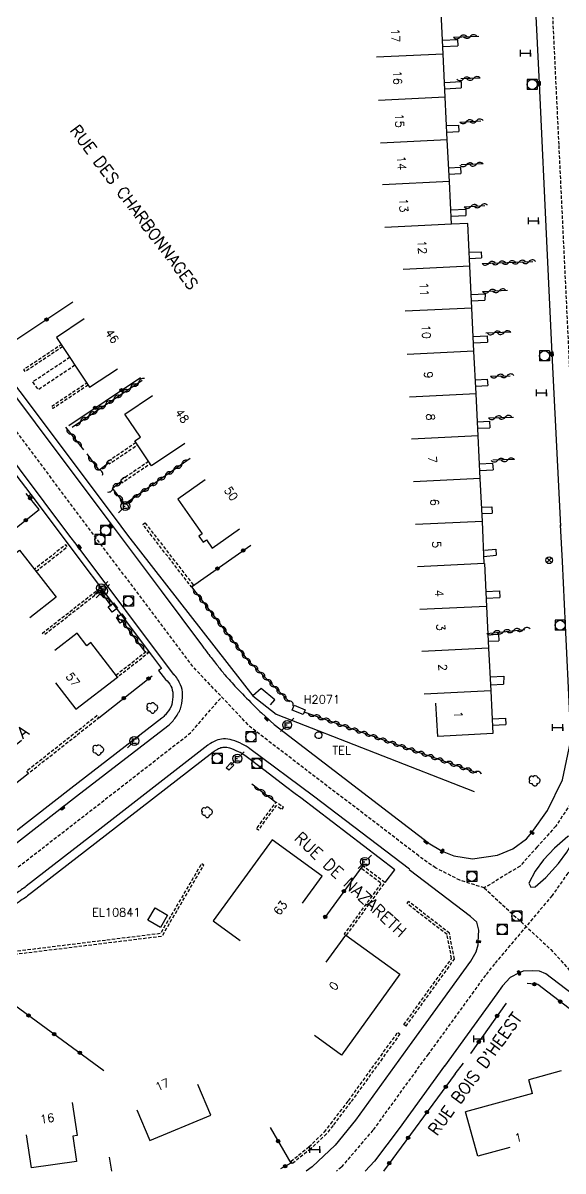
# Model space of a CAD drawing. Header units: millimetres. Extents: x 139000 to 140001, y 128999 to 130000.
# Drawn here: x 139784.8 to 139865.7, y 129000 to 129171.9 of the extents above; entities that cross this region are included whole.
import ezdxf
from ezdxf.enums import TextEntityAlignment as Align

# ---------------------------------------------------------------- set-up
doc = ezdxf.new("R2010")
doc.units = ezdxf.units.MM
doc.linetypes.add('DASHED', pattern=[0.75, 0.5, -0.25])
doc.layers.get('0').update_dxf_attribs({"linetype": 'CONTINUOUS'})
for name, color, linetype in [('W0001', 6, 'DASHED'), ('W0008', 7, 'CONTINUOUS'), ('W0100', 7, 'CONTINUOUS'), ('W0105', 7, 'CONTINUOUS'), ('W0112', 1, 'DASHED'), ('W0300', 7, 'CONTINUOUS'), ('W0310', 3, 'CONTINUOUS'), ('W0322', 7, 'CONTINUOUS'), ('W0400', 7, 'CONTINUOUS'), ('W0420', 7, 'CONTINUOUS'), ('W0469', 7, 'CONTINUOUS'), ('W0471', 7, 'CONTINUOUS'), ('W0984', 7, 'CONTINUOUS'), ('W0989', 7, 'CONTINUOUS'), ('W0991', 7, 'CONTINUOUS'), ('W1102', 7, 'CONTINUOUS'), ('W1474', 7, 'CONTINUOUS')]:
    doc.layers.add(name, color=color, linetype=linetype)
doc.styles.get("Standard").update_dxf_attribs({"font": 'romans.shx', "width": 0.85})

# ---------------------------------------------------------------- blocks, each defined once
blk = doc.blocks.new('T400')
for p, q in [((-0.15, 0.3), (0.15, 0.3)), ((-0.15, -0.25), (-0.15, 0.3)), ((-0.15, 0.15), (0.15, 0.15)), ((-0.15, 0), (0.15, 0)), ((0.15, 0.3), (0.15, -0.25)), ((-0.15, -0.15), (0.15, -0.15)), ((-0.15, -0.25), (-0.15, -0.3)), ((-0.15, -0.3), (0.15, -0.3)), ((0.15, -0.3), (0.15, -0.25))]:
    blk.add_line(p, q)
blk = doc.blocks.new('T1474')
at = {"color": 0, "linetype": 'Continuous', "flags": 128}
for points in [[(-0.75, -0.5), (-0.75, 0.5)], [(-0.75, 0), (0.75, 0)], [(0.75, 0), (0.75, -0.5), (0.75, 0.5)]]:
    blk.add_lwpolyline(points, dxfattribs=at)
blk = doc.blocks.new('T420')
for p, q in [((0.75, 0.75), (-0.75, 0.75)), ((-0.75, 0.75), (-0.75, -0.75)), ((0.75, 0.75), (0.75, -0.75)), ((0.75, -0.75), (-0.75, -0.75))]:
    blk.add_line(p, q)
blk.add_ellipse((0, 0), major_axis=(-0.53, 0.53), ratio=1, start_param=3.926991, end_param=10.210176)
blk = doc.blocks.new('T469')
at = {"color": 0, "linetype": 'Continuous', "flags": 128}
for points in [[(-0.35, 0.35), (0.35, -0.35)], [(-0.35, -0.35), (0.35, 0.35)]]:
    blk.add_lwpolyline(points, dxfattribs=at)
at = {"color": 0, "linetype": 'Continuous'}
blk.add_circle((0, 0), 0.5, dxfattribs=at)
blk = doc.blocks.new('T300')
for p, q in [((-0.8, 0.51), (-0.86, 0.34)), ((-0.86, 0.34), (-0.86, 0.17)), ((-0.86, 0.17), (-0.74, 0.06)), ((-0.69, 0.63), (-0.8, 0.51)), ((-0.8, -0.06), (-0.74, 0.06)), ((-0.74, 0.06), (-0.69, 0.11)), ((-0.57, 0.69), (-0.69, 0.63)), ((-0.46, 0.69), (-0.57, 0.69)), ((-0.29, 0.63), (-0.46, 0.69)), ((-0.29, 0.63), (-0.17, 0.74)), ((-0.23, 0.57), (-0.29, 0.63)), ((-0.17, 0.74), (-0.06, 0.8)), ((-0.06, 0.8), (0.06, 0.8)), ((0.06, 0.8), (0.23, 0.74)), ((0.23, 0.74), (0.34, 0.63)), ((0.34, 0.63), (0.4, 0.51)), ((0.46, 0.46), (0.34, 0.46)), ((0.4, 0.51), (0.4, 0.46)), ((0.57, 0.4), (0.46, 0.46)), ((0.57, 0.4), (0.69, 0.29)), ((0.69, 0.29), (0.74, 0.17)), ((0.74, 0.06), (0.69, -0.17)), ((0.74, 0.17), (0.74, 0.06)), ((-0.8, -0.17), (-0.8, -0.06)), ((-0.8, -0.23), (-0.8, -0.17)), ((-0.74, -0.34), (-0.8, -0.23)), ((-0.69, -0.4), (-0.74, -0.34)), ((-0.51, -0.46), (-0.69, -0.4)), ((-0.4, -0.46), (-0.51, -0.46)), ((-0.4, -0.46), (-0.34, -0.46)), ((-0.34, -0.46), (-0.34, -0.4)), ((-0.34, -0.51), (-0.34, -0.46)), ((-0.29, -0.63), (-0.34, -0.51)), ((-0.17, -0.74), (-0.29, -0.63)), ((-0.06, -0.8), (-0.17, -0.74)), ((0.06, -0.8), (-0.06, -0.8)), ((0.17, -0.74), (0.06, -0.8)), ((0.23, -0.69), (0.17, -0.74)), ((0.29, -0.46), (0.23, -0.46)), ((0.29, -0.63), (0.23, -0.69)), ((0.46, -0.4), (0.29, -0.46)), ((0.34, -0.51), (0.29, -0.63)), ((0.34, -0.51), (0.34, -0.46)), ((0.57, -0.34), (0.46, -0.4)), ((0.63, -0.29), (0.57, -0.34)), ((0.69, -0.17), (0.63, -0.29))]:
    blk.add_line(p, q)
blk = doc.blocks.new('t322o')
at = {"color": 0, "linetype": 'Continuous'}
for radius in [0.25, 0.15]:
    blk.add_circle((0, 0), radius, dxfattribs=at)
blk = doc.blocks.new('t310o')
at = {"color": 0, "linetype": 'Continuous'}
for centre, start, end in [((-0.5, 0.38), 216.8699, 323.1304), ((0.5, -0.37), 36.8699, 143.1303)]:
    blk.add_arc(centre, 0.625, start, end, dxfattribs=at)
blk = doc.blocks.new('T471')
for p, q in [((-0.333334, 0.333334), (-0.333334, -0.333334)), ((-0.333334, 0.333334), (0.333334, 0.333334)), ((-0.333334, 0), (0, 0)), ((0.500001, 0.500001), (1.000002, 1.000002)), ((-0.500001, -0.500001), (-1.000002, -1.000002)), ((-0.333334, -0.333334), (0.333334, -0.333334))]:
    blk.add_line(p, q)
blk.add_ellipse((0, 0), major_axis=(0.471405, 0.471405), ratio=1, start_param=5.4977871438, end_param=11.780972451)
blk = doc.blocks.new('t112o')
at = {"color": 0, "linetype": 'Continuous'}
for p, q in [((-0.5, 0.5), (0.5, 0.5)), ((-0.5, -0.5), (-0.5, 0.5)), ((0.5, 0.5), (0.5, -0.5)), ((0.5, -0.5), (-0.5, -0.5))]:
    blk.add_line(p, q, dxfattribs=at)

msp = doc.modelspace()

# ---------------------------------------------------------------- linework, layer by layer
at = {"layer": 'W0001', "flags": 128}
for points in [[(139844.07, 129047.19), (139825.15, 129061.62), (139818.81, 129066.5), (139810.28, 129075.48), (139798.9, 129090.61), (139777.81, 129118.72), (139744.76, 129162.77), (139731.75, 129180.12), (139724.34, 129190), (139716.04, 129200.06), (139704.95, 129212.06), (139649.43, 129272), (139622.57, 129301.09), (139601.54, 129323.81), (139573.29, 129351.8), (139554.11, 129370.01), (139524.1, 129398.88), (139520.12, 129404.89)], [(139770.84, 129038.68), (139775.33, 129040.35), (139778.89, 129042.09), (139782.65, 129044.43), (139794.35, 129053.5), (139809.87, 129065.59), (139814.55, 129070.99)]]:
    msp.add_lwpolyline(points, dxfattribs=at)
at = {"layer": 'W0001'}
for points in [[(139937.81, 129223.45), (139927.06, 129221.75), (139877.21, 129205.52), (139872.32, 129203.38), (139868.65, 129200.6), (139865.91, 129197.06), (139864.01, 129192.13), (139863.44, 129186.43), (139865.02, 129153.56), (139867.75, 129096.71)], [(139867.77, 129096.8), (139869.03, 129071.3), (139869.34, 129065.43), (139870.1, 129060), (139864.58, 129051.64), (139861.8, 129048.52), (139859.22, 129045.66), (139853.87, 129042.4), (139850.23, 129043.54), (139846.56, 129045.39), (139844.06, 129047.13)], [(139912.32, 129066.22), (139887.77, 129055.6), (139884.23, 129054.28), (139879.64, 129053.21), (139868.35, 129047.12), (139866.39, 129044.6), (139864.03, 129041.25), (139855.39, 129031.01), (139854.06, 129029.34), (139845.49, 129017.52)], [(139853.87, 129042.4), (139863.82, 129033.18), (139866.55, 129030.18), (139888.15, 129013.47), (139891.64, 129010.7), (139902.37, 129002.45), (139905.78, 129000.44), (139906.42, 129000)], [(139845.46, 129017.51), (139837.19, 129006.12), (139832.47, 129000.59), (139831.73, 129000)]]:
    msp.add_lwpolyline(points, dxfattribs=at)
at = {"layer": 'W0008', "flags": 128}
for points in [[(139702.68, 129210.09), (139715.68, 129196.01, 0.001175), (139716.33, 129195.31, -0.001077), (139717.04, 129194.54, -0.013945), (139717.66, 129193.83, -0.010601), (139718.44, 129192.84, -0.009576), (139719.15, 129191.87, 0.011112), (139719.76, 129191.04), (139723.57, 129186.06), (139745.04, 129157.44), (139761.87, 129134.95), (139769.41, 129124.9), (139791.62, 129095.28), (139792.84, 129093.68), (139807.3, 129074.4), (139807.36, 129074.43)], [(139772.94, 129130.24), (139791.19, 129105.91), (139797.69, 129097.23), (139805.47, 129086.87), (139811.65, 129078.61, 0.0032), (139812.62, 129077.33, 0.002365), (139813.95, 129075.62, 0.012557), (139815.02, 129074.31, 0.008185), (139816.76, 129072.37, 0.006736), (139817.04, 129072.08, 0.000752), (139819.53, 129069.54, 0.012592), (139820.51, 129068.6), (139822.43, 129066.87), (139845.5, 129049.16)], [(139785.97, 129101.29), (139804.17, 129077.03), (139805.55, 129075.23), (139805.11, 129074.93), (139806.12, 129073.61, -0.138381), (139806.12, 129073.61, -0.232671), (139807.23, 129071.38, -0.038902), (139807.07, 129069.84, -0.085692), (139806.96, 129069.54, -0.038509), (139806.13, 129068.33, -0.059365), (139805.59, 129067.79), (139791.95, 129057.29), (139780.59, 129048.43, -0.017105), (139779.22, 129047.44, -0.013994), (139777.44, 129046.31, -0.020158), (139777.16, 129046.16, -0.002441), (139773.93, 129044.59, -0.021773), (139772.33, 129043.91, -0.013272), (139769.52, 129042.93)], [(139769.96, 129041.56, 0.013272), (139772.84, 129042.56, 0.021773), (139774.55, 129043.29, 0.002441), (139777.8, 129044.86, 0.020158), (139778.18, 129045.07, 0.013994), (139780.03, 129046.24, 0.017105), (139781.48, 129047.3), (139792.83, 129056.15), (139806.47, 129066.65, 0.059365), (139807.26, 129067.42, 0.038509), (139808.21, 129068.82, 0.085692), (139808.49, 129069.58, 0.038902), (139808.68, 129071.35, 0.108799), (139808.4, 129072.79, 0.083426), (139807.36, 129074.39)], [(139842.67, 129045.18), (139828.28, 129056.13), (139818.78, 129063.23, 0.046379), (139817.62, 129063.94, 0.039647), (139816.13, 129064.53, 0.081855), (139814.8, 129064.71, 0.101228), (139813.74, 129064.46, 0.019157), (139812.89, 129064.03, 0.037966), (139812.49, 129063.76), (139796.3, 129051.19), (139785.29, 129042.66, -0.016709), (139783.77, 129041.57, -0.011368), (139781.46, 129040.09, -0.018994), (139780.97, 129039.82, -0.002457), (139777.08, 129037.86, -0.023685), (139775.12, 129037, -0.014071), (139771.72, 129035.81)], [(139839.01, 129043.19), (139840.47, 129045.12), (139826.39, 129055.87), (139825.55, 129056.5), (139824.12, 129057.58), (139821.04, 129059.93), (139821.04, 129059.93), (139818.01, 129062.2, 0.046379), (139817.05, 129062.79, 0.039647), (139815.75, 129063.3, 0.081855), (139814.84, 129063.42, 0.101228), (139814.28, 129063.29, 0.019157), (139813.52, 129062.9, 0.037966), (139813.28, 129062.74), (139797.09, 129050.17), (139786.08, 129041.64, -0.016709), (139784.49, 129040.5, -0.011368), (139782.13, 129038.99, -0.018994), (139781.56, 129038.67, -0.002457), (139777.65, 129036.71, -0.023685), (139775.58, 129035.8, -0.014071), (139772.11, 129034.58, -0.014071)]]:
    msp.add_lwpolyline(points, format="xyb", dxfattribs=at)
at = {"layer": 'W0008'}
for points in [[(139860.9, 129187.05), (139862.08, 129162.84), (139863.22, 129138.18), (139864.01, 129122.34), (139865.29, 129096.58)], [(139845.49, 129049.14), (139847.58, 129047.87), (139849.3, 129047.19), (139852.13, 129046.77), (139855.86, 129047.29), (139858.17, 129048.26), (139860.2, 129049.72), (139861.01, 129050.68), (139863.33, 129053.96), (139865.59, 129058.59), (139866.76, 129064.27), (139866.69, 129068.23), (139866.03, 129081.7), (139865.58, 129091.29), (139865.29, 129096.77)], [(139867.25, 129049.49), (139867.13, 129049.95), (139866.75, 129050.14), (139866.36, 129050.09), (139864.37, 129048.36), (139862.72, 129046.6), (139861.5, 129044.89), (139860.53, 129043.12), (139860.83, 129042.52), (139861.49, 129042.56), (139863.11, 129043.97), (139864.96, 129046.04), (139866.21, 129047.73), (139867.25, 129049.49)], [(139843.06, 129019.32), (139851.85, 129031.4), (139852.67, 129032.8), (139852.95, 129033.88), (139852.98, 129034.34), (139853.05, 129036.07), (139852.74, 129037.27), (139851.81, 129038.12), (139842.62, 129045.11)], [(139889.66, 129000), (139890.7, 129004.01), (139890.89, 129005.04), (139890.96, 129005.47), (139890.97, 129005.77), (139890.9, 129006.91), (139890.42, 129008.12), (139889.62, 129009.19), (139888.94, 129009.79), (139863.07, 129029.55), (139862.15, 129029.93), (139861.06, 129029.96), (139859.71, 129029.91), (139859.08, 129029.68), (139857.76, 129028.96), (139856.59, 129027.73), (139855.73, 129026.53), (139847.92, 129015.71)], [(139843.04, 129019.29), (139834.58, 129007.6), (139831.56, 129003.86), (139828.1, 129000.64), (139827.2, 129000)], [(139847.89, 129015.73), (139841.12, 129006.36), (139837.43, 129001.5), (139836.03, 129000)]]:
    msp.add_lwpolyline(points, dxfattribs=at)
at = {"layer": 'W0008', "flags": 128}
for points in [[(139744.12, 129170.24), (139753.73, 129157.44), (139761.77, 129146.73), (139766.97, 129139.84), (139768.9, 129137.25), (139769.81, 129136.05), (139770.71, 129134.78), (139783.16, 129118.23), (139784.32, 129116.71), (139785.26, 129115.47), (139787.01, 129113.12), (139798.44, 129097.88), (139800.43, 129095.19), (139819.2, 129071.14), (139822.71, 129068.42), (139852.36, 129056.85)], [(139783.72, 129104.23), (139785.97, 129101.29), (139785.64, 129101.02)], [(139821.86, 129069.81), (139822.49, 129070.56), (139820.45, 129072.26), (139819.2, 129071.14)]]:
    msp.add_lwpolyline(points, dxfattribs=at)
at = {"layer": 'W0100'}
for p, q in [((139865.37, 129014.99), (139860.55, 129013.66)), ((139861.11, 129011.61), (139860.55, 129013.66)), ((139861.11, 129011.61), (139851.07, 129008.86))]:
    msp.add_line(p, q, dxfattribs=at)
for points in [[(139853.86, 129090.97), (139853.86, 129090.97), (139853.86, 129090.97), (139853.86, 129090.97), (139853.86, 129090.97), (139853.86, 129090.97), (139853.58, 129097.27), (139853.27, 129103.67), (139852.96, 129110.09), (139852.66, 129116.37), (139852.32, 129122.77), (139852.03, 129129.18), (139851.73, 129135.48), (139851.4, 129141.86), (139848.95, 129141.76), (139848.64, 129148.15), (139848.33, 129154.41), (139848.02, 129160.79), (139847.72, 129167.25), (139847.41, 129173.51), (139847.1, 129179.88), (139846.79, 129186.32), (139846.49, 129192.63), (139846.25, 129198.99)], [(139853.91, 129090.96), (139854.21, 129084.55), (139854.52, 129078.3), (139854.83, 129071.9), (139855.15, 129065.52), (139846.91, 129065.06), (139846.63, 129070.05), (139846.63, 129070.05), (139846.63, 129070.05), (139846.63, 129070.05), (139846.63, 129070.05), (139846.63, 129070.05), (139846.63, 129070.05), (139846.63, 129070.05), (139846.63, 129070.05), (139846.63, 129070.05), (139846.63, 129070.05), (139846.63, 129070.05), (139846.63, 129070.05), (139846.63, 129070.05), (139846.63, 129070.05), (139846.63, 129070.05), (139846.63, 129070.05), (139846.63, 129070.05), (139846.63, 129070.05), (139846.63, 129070.05), (139846.63, 129070.05), (139846.63, 129070.05), (139846.63, 129070.05), (139846.63, 129070.05), (139846.63, 129070.05), (139846.63, 129070.05), (139846.63, 129070.05), (139846.63, 129070.05), (139846.63, 129070.05), (139846.63, 129070.05), (139846.63, 129070.05), (139846.63, 129070.05), (139846.63, 129070.05), (139846.63, 129070.05), (139846.63, 129070.05), (139846.63, 129070.05), (139846.63, 129070.05), (139846.63, 129070.05), (139846.63, 129070.05), (139846.63, 129070.05), (139846.63, 129070.05), (139846.63, 129070.05), (139846.63, 129070.05), (139846.63, 129070.05), (139846.63, 129070.05), (139846.63, 129070.05), (139846.63, 129070.05), (139846.63, 129070.05), (139846.63, 129070.05), (139846.63, 129070.05), (139846.63, 129070.05), (139846.63, 129070.05), (139846.63, 129070.05), (139846.63, 129070.05), (139846.63, 129070.05), (139846.63, 129070.05), (139846.63, 129070.05), (139846.63, 129070.05), (139846.63, 129070.05), (139846.63, 129070.05), (139846.63, 129070.05), (139846.63, 129070.05), (139846.63, 129070.05), (139846.63, 129070.05), (139846.63, 129070.05), (139846.63, 129070.05), (139846.63, 129070.05), (139846.63, 129070.05), (139846.63, 129070.05), (139846.63, 129070.05), (139846.63, 129070.05), (139846.63, 129070.05), (139846.63, 129070.05), (139846.63, 129070.05), (139846.63, 129070.05), (139846.63, 129070.05), (139846.63, 129070.05), (139846.63, 129070.05), (139846.63, 129070.05), (139846.63, 129070.05), (139846.63, 129070.05), (139846.63, 129070.05), (139846.63, 129070.05), (139846.63, 129070.05), (139846.63, 129070.05), (139846.63, 129070.05), (139846.63, 129070.05), (139846.63, 129070.05), (139846.63, 129070.05), (139846.63, 129070.05), (139846.63, 129070.05), (139846.63, 129070.05), (139846.63, 129070.05), (139846.63, 129070.05), (139846.63, 129070.05), (139846.63, 129070.05), (139846.63, 129070.05), (139846.63, 129070.05), (139846.63, 129070.05), (139846.63, 129070.05), (139846.63, 129070.05), (139846.63, 129070.05), (139846.63, 129070.05), (139846.63, 129070.05), (139846.63, 129070.05), (139846.63, 129070.05), (139846.63, 129070.05), (139846.63, 129070.05), (139846.63, 129070.05), (139846.63, 129070.05), (139846.63, 129070.05), (139846.63, 129070.05)], [(139830.2, 129031.28), (139833.13, 129035.33), (139841.22, 129029.47), (139832.49, 129017.35), (139828.44, 129020.27), (139828.44, 129020.27), (139828.44, 129020.27), (139828.44, 129020.27), (139828.44, 129020.27), (139828.44, 129020.27), (139828.44, 129020.27), (139828.44, 129020.27), (139828.44, 129020.27), (139828.44, 129020.27), (139828.44, 129020.27), (139828.44, 129020.27), (139828.44, 129020.27), (139828.44, 129020.27), (139828.44, 129020.27), (139828.44, 129020.27), (139828.44, 129020.27), (139828.44, 129020.27), (139828.44, 129020.27), (139828.44, 129020.27), (139828.44, 129020.27), (139828.44, 129020.27), (139828.44, 129020.27), (139828.44, 129020.27), (139828.44, 129020.27), (139828.44, 129020.27), (139828.44, 129020.27), (139828.44, 129020.27), (139828.44, 129020.27), (139828.44, 129020.27), (139828.44, 129020.27), (139828.44, 129020.27), (139828.44, 129020.27), (139828.44, 129020.27), (139828.44, 129020.27), (139828.44, 129020.27), (139828.44, 129020.27), (139828.44, 129020.27), (139828.44, 129020.27), (139828.44, 129020.27), (139828.44, 129020.27), (139828.44, 129020.27), (139828.44, 129020.27), (139828.44, 129020.27), (139828.44, 129020.27), (139828.44, 129020.27), (139828.44, 129020.27), (139828.44, 129020.27), (139828.44, 129020.27), (139828.44, 129020.27), (139828.44, 129020.27), (139828.44, 129020.27), (139828.44, 129020.27), (139828.44, 129020.27), (139828.44, 129020.27), (139828.44, 129020.27), (139828.44, 129020.27), (139828.44, 129020.27), (139828.44, 129020.27), (139828.44, 129020.27), (139828.44, 129020.27), (139828.44, 129020.27), (139828.44, 129020.27), (139828.44, 129020.27), (139828.44, 129020.27), (139828.44, 129020.27), (139828.44, 129020.27), (139828.44, 129020.27), (139828.44, 129020.27), (139828.44, 129020.27), (139828.44, 129020.27), (139828.44, 129020.27), (139828.44, 129020.27), (139828.44, 129020.27), (139828.44, 129020.27), (139828.44, 129020.27), (139828.44, 129020.27), (139828.44, 129020.27), (139828.44, 129020.27), (139828.44, 129020.27), (139828.44, 129020.27), (139828.44, 129020.27), (139828.44, 129020.27), (139828.44, 129020.27), (139828.44, 129020.27), (139828.44, 129020.27), (139828.44, 129020.27), (139828.44, 129020.27), (139828.44, 129020.27), (139828.44, 129020.27), (139828.44, 129020.27), (139828.44, 129020.27), (139828.44, 129020.27), (139828.44, 129020.27), (139828.44, 129020.27), (139828.44, 129020.27), (139828.44, 129020.27), (139828.44, 129020.27), (139828.44, 129020.27), (139828.44, 129020.27), (139828.44, 129020.27), (139828.44, 129020.27), (139828.44, 129020.27), (139828.44, 129020.27), (139828.44, 129020.27), (139828.44, 129020.27), (139828.44, 129020.27), (139828.44, 129020.27), (139828.44, 129020.27), (139828.44, 129020.27), (139828.44, 129020.27), (139828.44, 129020.27), (139828.44, 129020.27), (139828.44, 129020.27), (139828.44, 129020.27), (139828.44, 129020.27)], [(139801.86, 129009.17), (139803.79, 129004.55), (139812.91, 129008.35), (139810.99, 129012.96)], [(139792.16, 129010.28), (139792.93, 129005.34), (139792.26, 129005.23), (139792.8, 129001.45), (139786.06, 129000.46), (139785.33, 129005.4)], [(139857.71, 129003.54), (139852.89, 129002.22), (139851.07, 129008.86)]]:
    msp.add_lwpolyline(points, dxfattribs=at)
at = {"layer": 'W0100', "flags": 128}
for points in [[(139793.95, 129127.6), (139789.79, 129124.83), (139794.77, 129117.35), (139798.93, 129120.12)], [(139809.04, 129108.92), (139804.06, 129105.57), (139801.54, 129109.33), (139802.37, 129109.89), (139800.06, 129113.33), (139804.21, 129116.12)], [(139812.06, 129103.48), (139807.97, 129100.61), (139810.08, 129097.61), (139811.28, 129095.9), (139811.64, 129095.39), (139811.14, 129095.04), (139811.75, 129094.17), (139812.25, 129094.52), (139813.11, 129093.28), (139817.21, 129096.15)], [(139780.32, 129089.89), (139784.26, 129092.97), (139789.78, 129085.92), (139785.84, 129082.84)], [(139789.68, 129073.11), (139792.73, 129069.15), (139798.96, 129073.94), (139794.96, 129079.14), (139794.34, 129078.66), (139792.91, 129080.52), (139789.58, 129077.95)], [(139826.66, 129040.09), (139829.6, 129044.13), (139822.11, 129049.59), (139813.26, 129037.47), (139817.3, 129034.52)]]:
    msp.add_lwpolyline(points, dxfattribs=at)
for points in [[(139826.77, 129068.34), (139825.11, 129069.03), (139825.41, 129069.74), (139827.07, 129069.05)], [(139815.22, 129060.38), (139815.97, 129061.16), (139816.36, 129060.79), (139815.61, 129060.01)], [(139803.51, 129037.58), (139804.57, 129039.39), (139806.45, 129038.29), (139805.39, 129036.48)]]:
    msp.add_lwpolyline(points, close=True, dxfattribs=at)
msp.add_lwpolyline([(139829.37, 129064.85, -1), (139828.74, 129065.66, -1)], format="xyb", close=True, dxfattribs=at)
at = {"layer": 'W0105'}
for p, q in [((139847.63, 129169.3), (139849.87, 129169.41)), ((139847.67, 129168.36), (139849.91, 129168.46)), ((139849.87, 129169.41), (139849.91, 129168.46)), ((139847.92, 129163.01), (139850.42, 129163.13)), ((139850.42, 129163.13), (139850.43, 129162.18)), ((139847.96, 129162.06), (139850.43, 129162.18)), ((139848.23, 129156.54), (139850.01, 129156.62)), ((139850.01, 129156.62), (139850.05, 129155.65)), ((139848.27, 129155.57), (139850.05, 129155.65)), ((139848.54, 129150.23), (139850.32, 129150.32)), ((139848.58, 129149.28), (139850.36, 129149.36)), ((139850.32, 129150.32), (139850.36, 129149.36)), ((139848.85, 129143.91), (139851.1, 129144.02)), ((139851.1, 129144.02), (139851.11, 129143.08)), ((139848.89, 129142.98), (139851.11, 129143.08)), ((139851.62, 129137.57), (139853.39, 129137.65)), ((139853.39, 129137.65), (139853.47, 129136.72)), ((139851.67, 129136.63), (139853.47, 129136.72)), ((139851.93, 129131.25), (139853.98, 129131.35)), ((139851.98, 129130.31), (139853.97, 129130.4)), ((139853.98, 129131.35), (139853.97, 129130.4)), ((139852.21, 129124.95), (139854.29, 129125.05)), ((139854.29, 129125.05), (139854.34, 129124.1)), ((139852.26, 129123.99), (139854.34, 129124.1)), ((139852.55, 129118.46), (139854.31, 129118.56)), ((139854.31, 129118.56), (139854.39, 129117.6)), ((139852.6, 129117.5), (139854.39, 129117.6)), ((139852.85, 129112.19), (139854.63, 129112.27)), ((139852.9, 129111.21), (139854.68, 129111.3)), ((139854.63, 129112.27), (139854.68, 129111.3)), ((139853.16, 129105.9), (139855.12, 129106)), ((139853.21, 129104.91), (139855.2, 129105.01)), ((139855.12, 129106), (139855.2, 129105.01)), ((139853.48, 129099.4), (139855, 129099.47)), ((139855, 129099.47), (139855.06, 129098.52)), ((139853.52, 129098.45), (139855.06, 129098.52)), ((139853.88, 129092.96), (139855.58, 129093.13)), ((139855.58, 129093.13), (139855.67, 129092.2)), ((139853.8, 129092.01), (139855.67, 129092.2)), ((139854.11, 129086.75), (139856.16, 129086.85)), ((139854.15, 129085.78), (139856.21, 129085.88)), ((139856.16, 129086.85), (139856.21, 129085.88)), ((139854.42, 129080.31), (139855.98, 129080.38)), ((139855.98, 129080.38), (139856.03, 129079.39)), ((139854.47, 129079.32), (139856.03, 129079.39)), ((139854.73, 129074.01), (139856.79, 129074.12)), ((139856.79, 129074.12), (139856.73, 129072.88)), ((139854.79, 129072.79), (139856.73, 129072.88)), ((139855.04, 129067.73), (139857.07, 129067.83)), ((139855.09, 129066.75), (139857.12, 129066.85)), ((139857.07, 129067.83), (139857.12, 129066.85))]:
    msp.add_line(p, q, dxfattribs=at)
at = {"layer": 'W0112'}
msp.add_line((139827.88, 129003.32), (139825.15, 129001.14), dxfattribs=at)
at = {"layer": 'W0112', "flags": 128}
for points in [[(139790.72, 129123.42), (139785.13, 129119.7), (139784.91, 129120.03), (139790.5, 129123.76)], [(139792.58, 129120.64), (139787.1, 129116.99), (139786.26, 129118.18), (139791.78, 129121.85)], [(139794.55, 129117.68), (139789.29, 129114.17), (139789.07, 129114.5), (139794.33, 129118.01)], [(139801.72, 129109.06), (139797.48, 129106.21), (139797.7, 129105.88), (139801.94, 129108.73)], [(139803.61, 129106.24), (139799.36, 129103.38), (139799.58, 129103.05), (139803.84, 129105.91)], [(139786.75, 129089.79), (139791.43, 129093.46), (139791.19, 129093.77), (139786.5, 129090.1)], [(139787.66, 129080.51), (139796.06, 129087.09), (139796.3, 129086.77), (139787.91, 129080.2)], [(139798.72, 129074.26), (139803.31, 129077.86), (139803.56, 129077.54), (139798.96, 129073.94)]]:
    msp.add_lwpolyline(points, dxfattribs=at)
for points in [[(139803.06, 129097.06), (139810.32, 129087.72), (139810.01, 129087.48), (139802.75, 129096.81)], [(139785.34, 129059.85), (139785.59, 129059.54), (139796.14, 129067.87), (139795.89, 129068.19)], [(139819.76, 129051.31), (139820.08, 129051.07), (139822.74, 129054.71), (139823.59, 129054.14), (139823.81, 129054.47), (139822.64, 129055.25)], [(139774.12, 129031.7), (139774.17, 129031.31), (139805.63, 129035.19), (139811.87, 129045.81), (139811.52, 129046.01), (139805.38, 129035.56)], [(139835.52, 129045.32), (139838.45, 129043.11), (139832.91, 129035.52), (139833.23, 129035.29), (139839, 129043.19), (139835.76, 129045.64)]]:
    msp.add_lwpolyline(points, close=True, dxfattribs=at)
at = {"layer": 'W0112'}
for points in [[(139842.15, 129021.69), (139841.83, 129021.92), (139848.98, 129031.82), (139848.29, 129035.4), (139842.3, 129040.04), (139842.54, 129040.35), (139842.54, 129040.35), (139842.54, 129040.35), (139842.54, 129040.35), (139842.54, 129040.35), (139842.54, 129040.35), (139842.54, 129040.35), (139842.54, 129040.35), (139842.54, 129040.35), (139842.54, 129040.35), (139842.54, 129040.35), (139842.54, 129040.35), (139842.54, 129040.35), (139842.54, 129040.35), (139842.54, 129040.35), (139842.54, 129040.35), (139842.54, 129040.35), (139842.54, 129040.35), (139842.54, 129040.35), (139842.54, 129040.35), (139842.54, 129040.35), (139842.54, 129040.35), (139842.54, 129040.35), (139842.54, 129040.35), (139842.54, 129040.35), (139842.54, 129040.35), (139842.54, 129040.35), (139842.54, 129040.35), (139842.54, 129040.35), (139842.54, 129040.35), (139842.54, 129040.35), (139842.54, 129040.35), (139842.54, 129040.35), (139842.54, 129040.35), (139842.54, 129040.35), (139842.54, 129040.35), (139842.54, 129040.35), (139842.54, 129040.35), (139842.54, 129040.35), (139842.54, 129040.35), (139842.54, 129040.35), (139842.54, 129040.35), (139842.54, 129040.35), (139842.54, 129040.35), (139842.54, 129040.35), (139842.54, 129040.35), (139842.54, 129040.35), (139842.54, 129040.35), (139842.54, 129040.35), (139842.54, 129040.35), (139842.54, 129040.35), (139842.54, 129040.35), (139842.54, 129040.35), (139842.54, 129040.35), (139842.54, 129040.35), (139842.54, 129040.35), (139842.54, 129040.35), (139842.54, 129040.35), (139842.54, 129040.35), (139842.54, 129040.35), (139842.54, 129040.35), (139842.54, 129040.35), (139842.54, 129040.35), (139842.54, 129040.35), (139842.54, 129040.35), (139842.54, 129040.35), (139842.54, 129040.35), (139842.54, 129040.35), (139842.54, 129040.35), (139842.54, 129040.35), (139842.54, 129040.35), (139842.54, 129040.35), (139842.54, 129040.35), (139842.54, 129040.35), (139842.54, 129040.35), (139842.54, 129040.35), (139842.54, 129040.35), (139842.54, 129040.35), (139842.54, 129040.35), (139842.54, 129040.35), (139842.54, 129040.35), (139842.54, 129040.35), (139842.54, 129040.35), (139842.54, 129040.35), (139842.54, 129040.35), (139842.54, 129040.35), (139842.54, 129040.35), (139842.54, 129040.35), (139842.54, 129040.35), (139842.54, 129040.35), (139842.54, 129040.35), (139842.54, 129040.35), (139842.54, 129040.35), (139842.54, 129040.35), (139842.54, 129040.35), (139842.54, 129040.35), (139842.54, 129040.35), (139842.54, 129040.35), (139842.54, 129040.35), (139842.54, 129040.35), (139842.54, 129040.35), (139842.54, 129040.35), (139842.54, 129040.35), (139842.54, 129040.35), (139842.54, 129040.35), (139842.54, 129040.35), (139842.54, 129040.35), (139842.54, 129040.35), (139842.54, 129040.35), (139842.54, 129040.35), (139842.54, 129040.35), (139842.54, 129040.35), (139842.54, 129040.35), (139842.54, 129040.35), (139842.54, 129040.35)], [(139842.15, 129021.69), (139849.41, 129031.73), (139848.65, 129035.62), (139842.54, 129040.35), (139842.54, 129040.35), (139842.54, 129040.35), (139842.54, 129040.35), (139842.54, 129040.35), (139842.54, 129040.35), (139842.54, 129040.35), (139842.54, 129040.35), (139842.54, 129040.35), (139842.54, 129040.35), (139842.54, 129040.35), (139842.54, 129040.35), (139842.54, 129040.35), (139842.54, 129040.35), (139842.54, 129040.35), (139842.54, 129040.35), (139842.54, 129040.35), (139842.54, 129040.35), (139842.54, 129040.35), (139842.54, 129040.35), (139842.54, 129040.35), (139842.54, 129040.35), (139842.54, 129040.35), (139842.54, 129040.35), (139842.54, 129040.35), (139842.54, 129040.35), (139842.54, 129040.35), (139842.54, 129040.35), (139842.54, 129040.35), (139842.54, 129040.35), (139842.54, 129040.35), (139842.54, 129040.35), (139842.54, 129040.35), (139842.54, 129040.35), (139842.54, 129040.35), (139842.54, 129040.35), (139842.54, 129040.35), (139842.54, 129040.35), (139842.54, 129040.35), (139842.54, 129040.35), (139842.54, 129040.35), (139842.54, 129040.35), (139842.54, 129040.35), (139842.54, 129040.35), (139842.54, 129040.35), (139842.54, 129040.35), (139842.54, 129040.35), (139842.54, 129040.35), (139842.54, 129040.35), (139842.54, 129040.35), (139842.54, 129040.35), (139842.54, 129040.35), (139842.54, 129040.35), (139842.54, 129040.35), (139842.54, 129040.35), (139842.54, 129040.35), (139842.54, 129040.35), (139842.54, 129040.35), (139842.54, 129040.35), (139842.54, 129040.35), (139842.54, 129040.35), (139842.54, 129040.35), (139842.54, 129040.35), (139842.54, 129040.35), (139842.54, 129040.35), (139842.54, 129040.35), (139842.54, 129040.35), (139842.54, 129040.35), (139842.54, 129040.35), (139842.54, 129040.35), (139842.54, 129040.35), (139842.54, 129040.35), (139842.54, 129040.35), (139842.54, 129040.35), (139842.54, 129040.35), (139842.54, 129040.35), (139842.54, 129040.35), (139842.54, 129040.35), (139842.54, 129040.35), (139842.54, 129040.35), (139842.54, 129040.35), (139842.54, 129040.35), (139842.54, 129040.35), (139842.54, 129040.35), (139842.54, 129040.35), (139842.54, 129040.35), (139842.54, 129040.35), (139842.54, 129040.35), (139842.54, 129040.35), (139842.54, 129040.35), (139842.54, 129040.35), (139842.54, 129040.35), (139842.54, 129040.35), (139842.54, 129040.35), (139842.54, 129040.35), (139842.54, 129040.35), (139842.54, 129040.35), (139842.54, 129040.35), (139842.54, 129040.35), (139842.54, 129040.35), (139842.54, 129040.35), (139842.54, 129040.35), (139842.54, 129040.35), (139842.54, 129040.35), (139842.54, 129040.35), (139842.54, 129040.35), (139842.54, 129040.35), (139842.54, 129040.35), (139842.54, 129040.35), (139842.54, 129040.35), (139842.54, 129040.35), (139842.54, 129040.35), (139842.54, 129040.35), (139842.54, 129040.35), (139842.54, 129040.35), (139842.54, 129040.35), (139842.54, 129040.35)], [(139841.24, 129020.53), (139833.86, 129010.29), (139831.22, 129006.81), (139830.23, 129005.58), (139827.88, 129003.32)], [(139833.54, 129010.53), (139840.91, 129020.76), (139841.24, 129020.53)], [(139825.15, 129001.14), (139824.9, 129001.45), (139827.62, 129003.62), (139829.93, 129005.85), (139830.9, 129007.06), (139833.54, 129010.53)]]:
    msp.add_lwpolyline(points, dxfattribs=at)
at = {"layer": 'W0310'}
for p, q in [((139849.28, 129169.76), (139853.07, 129169.93)), ((139853.25, 129163.64), (139850.34, 129163.52)), ((139850.2, 129157.04), (139853.37, 129157.26)), ((139853.69, 129150.79), (139850.4, 129150.64)), ((139850.86, 129144.35), (139853.97, 129144.57)), ((139853.54, 129135.87), (139861.14, 129136.17)), ((139853.61, 129131.68), (139857.35, 129131.87)), ((139857.83, 129125.58), (139854.11, 129125.44)), ((139854.81, 129119), (139857.76, 129119.09)), ((139854.49, 129112.76), (139858.26, 129112.9)), ((139858.39, 129106.54), (139855.14, 129106.42))]:
    msp.add_line(p, q, dxfattribs=at)
at = {"layer": 'W0310', "flags": 128}
for points in [[(139792.18, 129111.4), (139802.66, 129118.43)], [(139793.88, 129108.01), (139791.19, 129111.38)], [(139794.33, 129107.4), (139796.14, 129104.95), (139797.59, 129106.04)], [(139809.81, 129106.69), (139800.05, 129099.85), (139798.22, 129102.27), (139799.47, 129103.22)], [(139810.01, 129087.48), (139818.31, 129076.64), (139824.69, 129070.24)], [(139798.06, 129084.58), (139796.38, 129086.89)], [(139803.16, 129077.7), (139799.54, 129082.55)], [(139827.02, 129068.69), (139852.73, 129059.65)], [(139819.08, 129057.99), (139822.64, 129055.25)]]:
    msp.add_lwpolyline(points, dxfattribs=at)
at = {"layer": 'W0310'}
for points in [[(139854.27, 129080.48), (139854.27, 129080.48), (139854.27, 129080.48), (139854.27, 129080.48), (139854.27, 129080.48), (139854.27, 129080.48), (139854.27, 129080.48), (139854.27, 129080.48), (139854.27, 129080.48), (139854.27, 129080.48), (139854.27, 129080.48), (139854.27, 129080.48), (139854.27, 129080.48), (139854.27, 129080.48), (139854.27, 129080.48), (139854.27, 129080.48), (139854.27, 129080.48), (139854.27, 129080.48), (139854.27, 129080.48), (139859.95, 129081.1)], [(139854.27, 129080.48), (139854.27, 129080.48), (139854.27, 129080.48), (139854.27, 129080.48), (139854.27, 129080.48), (139854.27, 129080.48), (139854.27, 129080.48), (139854.27, 129080.48), (139854.27, 129080.48), (139854.27, 129080.48), (139854.27, 129080.48), (139854.27, 129080.48), (139854.27, 129080.48), (139854.27, 129080.48), (139854.27, 129080.48), (139854.27, 129080.48), (139854.27, 129080.48), (139854.27, 129080.48), (139854.27, 129080.48), (139854.27, 129080.48), (139854.27, 129080.48), (139854.27, 129080.48), (139854.27, 129080.48), (139854.27, 129080.48), (139854.27, 129080.48), (139854.27, 129080.48), (139854.27, 129080.48), (139854.27, 129080.48), (139854.27, 129080.48), (139854.27, 129080.48), (139854.27, 129080.48), (139854.27, 129080.48), (139854.27, 129080.48), (139854.27, 129080.48), (139854.27, 129080.48), (139854.27, 129080.48), (139854.27, 129080.48), (139854.27, 129080.48), (139854.27, 129080.48), (139854.27, 129080.48), (139854.27, 129080.48), (139854.27, 129080.48), (139854.27, 129080.48), (139854.27, 129080.48), (139854.27, 129080.48), (139854.27, 129080.48), (139854.27, 129080.48), (139854.27, 129080.48), (139854.27, 129080.48), (139854.27, 129080.48), (139854.27, 129080.48), (139854.27, 129080.48), (139854.27, 129080.48), (139854.27, 129080.48), (139854.27, 129080.48), (139854.27, 129080.48), (139854.27, 129080.48), (139854.27, 129080.48), (139854.27, 129080.48), (139854.27, 129080.48), (139854.27, 129080.48), (139854.27, 129080.48), (139854.27, 129080.48), (139854.27, 129080.48), (139854.27, 129080.48), (139854.27, 129080.48), (139854.27, 129080.48), (139854.27, 129080.48), (139854.27, 129080.48), (139854.27, 129080.48), (139854.27, 129080.48), (139854.27, 129080.48), (139854.27, 129080.48), (139854.27, 129080.48), (139854.27, 129080.48), (139854.27, 129080.48), (139854.27, 129080.48), (139854.27, 129080.48), (139854.27, 129080.48), (139854.27, 129080.48), (139854.27, 129080.48), (139854.27, 129080.48), (139854.27, 129080.48), (139854.27, 129080.48), (139854.27, 129080.48), (139854.27, 129080.48), (139854.27, 129080.48), (139854.27, 129080.48), (139854.27, 129080.48), (139854.27, 129080.48), (139854.27, 129080.48), (139854.27, 129080.48), (139854.27, 129080.48), (139854.27, 129080.48), (139854.27, 129080.48), (139854.27, 129080.48), (139854.27, 129080.48), (139854.27, 129080.48), (139854.27, 129080.48), (139854.27, 129080.48), (139854.27, 129080.48)]]:
    msp.add_lwpolyline(points, dxfattribs=at)
at = {"layer": 'W0322', "flags": 128}
for points in [[(139792.28, 129130.11), (139782.24, 129123.43), (139773.68, 129134.57)], [(139791.66, 129111.62), (139802.4, 129118.82)], [(139774.03, 129088.61), (139787.21, 129099.04), (139785.29, 129101.45)], [(139810.01, 129087.48), (139818.91, 129093.72)], [(139796.14, 129067.87), (139804.14, 129074.16)], [(139769.74, 129043.35), (139773.85, 129044.86), (139777.49, 129046.72), (139780.88, 129048.93), (139777.67, 129053.33), (139785.59, 129059.54)], [(139835.66, 129045.73), (139829.85, 129037.76)], [(139774.12, 129031.7), (139796.92, 129015.07)]]:
    msp.add_lwpolyline(points, dxfattribs=at)
at = {"layer": 'W0322'}
for points in [[(139888.16, 129007.82), (139861.91, 129027.92), (139860.31, 129028.07), (139860.31, 129028.07), (139860.31, 129028.07), (139860.31, 129028.07), (139860.31, 129028.07), (139860.31, 129028.07), (139860.31, 129028.07), (139860.31, 129028.07), (139860.31, 129028.07), (139860.31, 129028.07), (139860.31, 129028.07), (139860.31, 129028.07), (139860.31, 129028.07), (139860.31, 129028.07), (139860.31, 129028.07), (139860.31, 129028.07), (139860.31, 129028.07), (139860.31, 129028.07), (139860.31, 129028.07), (139860.31, 129028.07), (139860.31, 129028.07), (139860.31, 129028.07), (139860.31, 129028.07), (139860.31, 129028.07), (139860.31, 129028.07), (139860.31, 129028.07), (139860.31, 129028.07), (139860.31, 129028.07), (139860.31, 129028.07), (139860.31, 129028.07), (139860.31, 129028.07), (139860.31, 129028.07), (139860.31, 129028.07), (139860.31, 129028.07), (139860.31, 129028.07), (139860.31, 129028.07), (139860.31, 129028.07), (139860.31, 129028.07), (139860.31, 129028.07), (139860.31, 129028.07), (139860.31, 129028.07), (139860.31, 129028.07), (139860.31, 129028.07), (139860.31, 129028.07), (139860.31, 129028.07), (139860.31, 129028.07), (139860.31, 129028.07), (139860.31, 129028.07), (139860.31, 129028.07), (139860.31, 129028.07), (139860.31, 129028.07), (139860.31, 129028.07), (139860.31, 129028.07), (139860.31, 129028.07), (139860.31, 129028.07), (139860.31, 129028.07), (139860.31, 129028.07), (139860.31, 129028.07), (139860.31, 129028.07), (139860.31, 129028.07), (139860.31, 129028.07), (139860.31, 129028.07), (139860.31, 129028.07), (139860.31, 129028.07), (139860.31, 129028.07), (139860.31, 129028.07), (139860.31, 129028.07), (139860.31, 129028.07), (139860.31, 129028.07), (139860.31, 129028.07), (139860.31, 129028.07), (139860.31, 129028.07), (139860.31, 129028.07), (139860.31, 129028.07), (139860.31, 129028.07), (139860.31, 129028.07), (139860.31, 129028.07), (139860.31, 129028.07), (139860.31, 129028.07), (139860.31, 129028.07), (139860.31, 129028.07), (139860.31, 129028.07), (139860.31, 129028.07), (139860.31, 129028.07), (139860.31, 129028.07), (139860.31, 129028.07), (139860.31, 129028.07), (139860.31, 129028.07), (139860.31, 129028.07), (139860.31, 129028.07), (139860.31, 129028.07), (139860.31, 129028.07), (139860.31, 129028.07), (139860.31, 129028.07), (139860.31, 129028.07), (139860.31, 129028.07), (139860.31, 129028.07), (139860.31, 129028.07)], [(139860.31, 129028.07), (139860.31, 129028.07), (139860.31, 129028.07), (139860.31, 129028.07), (139860.31, 129028.07), (139860.31, 129028.07), (139860.31, 129028.07), (139860.31, 129028.07), (139860.31, 129028.07), (139860.31, 129028.07), (139860.31, 129028.07), (139860.31, 129028.07), (139860.31, 129028.07), (139860.31, 129028.07), (139860.31, 129028.07), (139860.31, 129028.07), (139860.31, 129028.07), (139860.31, 129028.07), (139860.31, 129028.07), (139860.31, 129028.07)], [(139857.17, 129025.15), (139851.82, 129017.61), (139851.82, 129017.61), (139851.82, 129017.61), (139851.82, 129017.61), (139851.82, 129017.61), (139851.82, 129017.61), (139851.82, 129017.61), (139851.82, 129017.61), (139851.82, 129017.61), (139851.82, 129017.61), (139851.82, 129017.61), (139851.82, 129017.61), (139851.82, 129017.61), (139851.82, 129017.61), (139851.82, 129017.61), (139851.82, 129017.61), (139851.82, 129017.61), (139851.82, 129017.61), (139851.82, 129017.61), (139851.82, 129017.61), (139851.82, 129017.61), (139851.82, 129017.61), (139851.82, 129017.61), (139851.82, 129017.61), (139851.82, 129017.61), (139851.82, 129017.61), (139851.82, 129017.61), (139851.82, 129017.61), (139851.82, 129017.61), (139851.82, 129017.61), (139851.82, 129017.61), (139851.82, 129017.61), (139851.82, 129017.61), (139851.82, 129017.61), (139851.82, 129017.61), (139851.82, 129017.61), (139851.82, 129017.61), (139851.82, 129017.61), (139851.82, 129017.61), (139851.82, 129017.61), (139851.82, 129017.61), (139851.82, 129017.61), (139851.82, 129017.61), (139851.82, 129017.61), (139851.82, 129017.61), (139851.82, 129017.61), (139851.82, 129017.61), (139851.82, 129017.61), (139851.82, 129017.61), (139851.82, 129017.61), (139851.82, 129017.61), (139851.82, 129017.61), (139851.82, 129017.61), (139851.82, 129017.61), (139851.82, 129017.61), (139851.82, 129017.61), (139851.82, 129017.61), (139851.82, 129017.61), (139851.82, 129017.61), (139851.82, 129017.61), (139851.82, 129017.61), (139851.82, 129017.61), (139851.82, 129017.61), (139851.82, 129017.61), (139851.82, 129017.61), (139851.82, 129017.61), (139851.82, 129017.61), (139851.82, 129017.61), (139851.82, 129017.61), (139851.82, 129017.61), (139851.82, 129017.61), (139851.82, 129017.61), (139851.82, 129017.61), (139851.82, 129017.61), (139851.82, 129017.61), (139851.82, 129017.61), (139851.82, 129017.61), (139851.82, 129017.61), (139851.82, 129017.61), (139851.82, 129017.61), (139851.82, 129017.61), (139851.82, 129017.61), (139851.82, 129017.61), (139851.82, 129017.61), (139851.82, 129017.61), (139851.82, 129017.61), (139851.82, 129017.61), (139851.82, 129017.61), (139851.82, 129017.61), (139851.82, 129017.61), (139851.82, 129017.61), (139851.82, 129017.61), (139851.82, 129017.61), (139851.82, 129017.61), (139851.82, 129017.61), (139851.82, 129017.61), (139851.82, 129017.61), (139851.82, 129017.61), (139851.82, 129017.61), (139851.82, 129017.61)], [(139851.82, 129017.61), (139851.82, 129017.61), (139851.82, 129017.61), (139851.82, 129017.61), (139851.82, 129017.61), (139851.82, 129017.61), (139851.82, 129017.61), (139851.82, 129017.61), (139851.82, 129017.61), (139851.82, 129017.61), (139851.82, 129017.61), (139851.82, 129017.61), (139851.82, 129017.61), (139851.82, 129017.61), (139851.82, 129017.61), (139851.82, 129017.61), (139851.82, 129017.61), (139851.82, 129017.61), (139851.82, 129017.61), (139851.82, 129017.61)], [(139849.53, 129014.53), (139849.53, 129014.53), (139849.53, 129014.53), (139849.53, 129014.53), (139849.53, 129014.53), (139849.53, 129014.53), (139849.53, 129014.53), (139849.53, 129014.53), (139849.53, 129014.53), (139849.53, 129014.53), (139849.53, 129014.53), (139849.53, 129014.53), (139849.53, 129014.53), (139849.53, 129014.53), (139849.53, 129014.53), (139849.53, 129014.53), (139849.53, 129014.53), (139849.53, 129014.53), (139849.53, 129014.53), (139850.77, 129016.14)], [(139849.53, 129014.53), (139838.76, 129000)], [(139849.33, 129014.43), (139849.33, 129014.43), (139849.33, 129014.43), (139849.33, 129014.43), (139849.33, 129014.43), (139849.33, 129014.43), (139849.33, 129014.43), (139849.33, 129014.43), (139849.33, 129014.43), (139849.33, 129014.43), (139849.33, 129014.43), (139849.33, 129014.43), (139849.33, 129014.43), (139849.33, 129014.43), (139849.33, 129014.43), (139849.33, 129014.43), (139849.33, 129014.43), (139849.33, 129014.43), (139849.33, 129014.43), (139849.33, 129014.43), (139849.33, 129014.43), (139849.33, 129014.43), (139849.33, 129014.43), (139849.33, 129014.43), (139849.33, 129014.43), (139849.33, 129014.43), (139849.33, 129014.43), (139849.33, 129014.43), (139849.33, 129014.43), (139849.33, 129014.43), (139849.33, 129014.43), (139849.33, 129014.43), (139849.33, 129014.43), (139849.33, 129014.43), (139849.33, 129014.43), (139849.33, 129014.43), (139849.33, 129014.43), (139849.33, 129014.43), (139849.33, 129014.43), (139849.33, 129014.43), (139849.33, 129014.43), (139849.33, 129014.43), (139849.33, 129014.43), (139849.33, 129014.43), (139849.33, 129014.43), (139849.33, 129014.43), (139849.33, 129014.43), (139849.33, 129014.43), (139849.33, 129014.43), (139849.33, 129014.43), (139849.33, 129014.43), (139849.33, 129014.43), (139849.33, 129014.43), (139849.33, 129014.43), (139849.33, 129014.43), (139849.33, 129014.43), (139849.33, 129014.43), (139849.33, 129014.43), (139849.33, 129014.43), (139849.33, 129014.43), (139849.33, 129014.43), (139849.33, 129014.43), (139849.33, 129014.43), (139849.33, 129014.43), (139849.33, 129014.43), (139849.33, 129014.43), (139849.33, 129014.43), (139849.33, 129014.43), (139849.33, 129014.43), (139849.33, 129014.43), (139849.33, 129014.43), (139849.33, 129014.43), (139849.33, 129014.43), (139849.33, 129014.43), (139849.33, 129014.43), (139849.33, 129014.43), (139849.33, 129014.43), (139849.33, 129014.43), (139849.33, 129014.43), (139849.33, 129014.43), (139849.33, 129014.43), (139849.33, 129014.43), (139849.33, 129014.43), (139849.33, 129014.43), (139849.33, 129014.43), (139849.33, 129014.43), (139849.33, 129014.43), (139849.33, 129014.43), (139849.33, 129014.43), (139849.33, 129014.43), (139849.33, 129014.43), (139849.33, 129014.43), (139849.33, 129014.43), (139849.33, 129014.43), (139849.33, 129014.43), (139849.33, 129014.43), (139849.33, 129014.43), (139849.33, 129014.43), (139849.33, 129014.43), (139849.33, 129014.43), (139849.33, 129014.43)], [(139821.82, 129006.54), (139824.89, 129001.17), (139823.36, 129000.32)], [(139797.68, 129002.07), (139798.04, 129000)]]:
    msp.add_lwpolyline(points, dxfattribs=at)
at = {"layer": 'W1102'}
for p, q in [((139847.72, 129167.25), (139837.73, 129166.79)), ((139848.02, 129160.79), (139838.03, 129160.31)), ((139848.33, 129154.41), (139838.34, 129153.91)), ((139848.64, 129148.15), (139838.65, 129147.66)), ((139848.95, 129141.76), (139838.96, 129141.27)), ((139851.73, 129135.48), (139841.74, 129135)), ((139852.03, 129129.18), (139842.04, 129128.73)), ((139852.32, 129122.77), (139842.34, 129122.24)), ((139852.66, 129116.37), (139842.67, 129115.89)), ((139852.96, 129110.09), (139842.97, 129109.6)), ((139853.27, 129103.67), (139843.28, 129103.18)), ((139853.58, 129097.27), (139843.59, 129096.82)), ((139853.86, 129090.97), (139843.87, 129090.49)), ((139854.21, 129084.55), (139844.22, 129084.08)), ((139854.52, 129078.3), (139844.53, 129077.8)), ((139854.83, 129071.9), (139844.85, 129071.41))]:
    msp.add_line(p, q, dxfattribs=at)

# ---------------------------------------------------------------- block references
at = {"layer": 'W0112'}
for p, rotation in [((139798.27, 129084.38), 126.7120875698372), ((139799.48, 129082.75), 125.687158117013)]:
    msp.add_blockref('t112o', p, dxfattribs=dict(at, rotation=rotation))
at = {"layer": 'W0300'}
for p in [(139804.21, 129069.33), (139796.11, 129063.04), (139861.45, 129058.42), (139812.4, 129053.71)]:
    msp.add_blockref('T300', p, dxfattribs=at)
at = {"layer": 'W0310'}
for p, rotation in [((139850.28, 129169.8), 2.601168981745387), ((139851.78, 129169.87), 2.601168981745387), ((139850.75, 129163.54), 182.3047500761491), ((139852.25, 129163.6), 182.3047500761491), ((139851.19, 129157.11), 4.142016662961973), ((139852.69, 129157.22), 4.142016662961973), ((139851.19, 129150.68), 182.5915617835905), ((139852.69, 129150.75), 182.5915617835905), ((139851.86, 129144.42), 3.990096054259603), ((139853.36, 129144.52), 3.990096054259603), ((139854.54, 129135.91), 2.276715260721004), ((139856.04, 129135.97), 2.276715260721004), ((139857.54, 129136.03), 2.276715260721004), ((139859.04, 129136.09), 2.276715260721004), ((139860.54, 129136.15), 2.276715260721004), ((139854.61, 129131.73), 2.850120853676589), ((139856.11, 129131.8), 2.850120853676589), ((139855.33, 129125.49), 182.2203685645469), ((139856.83, 129125.54), 182.2203685645469), ((139802.14, 129118.08), 33.86605810894902), ((139855.81, 129119.03), 1.879980142234486), ((139857.31, 129119.08), 1.879980142234486), ((139799.65, 129116.41), 33.86605810894902), ((139800.9, 129117.25), 33.86605810894902), ((139795.92, 129113.9), 33.86605810894902), ((139797.16, 129114.74), 33.86605810894902), ((139798.41, 129115.58), 33.86605810894902), ((139793.43, 129112.23), 33.86605810894902), ((139794.67, 129113.07), 33.86605810894902), ((139855.49, 129112.79), 2.203818405148988), ((139856.99, 129112.85), 2.203818405148988), ((139792.01, 129110.35), 128.6112170630621), ((139792.94, 129109.18), 128.6112170630621), ((139795.22, 129106.2), 306.5024628296167), ((139797.29, 129105.82), 37.24694631437835), ((139808.58, 129105.83), 215.0507303747422), ((139855.89, 129106.45), 182.0265345866266), ((139857.39, 129106.5), 182.0265345866266), ((139796.11, 129104.99), 306.5024628296167), ((139806.13, 129104.11), 215.0507303747422), ((139807.36, 129104.97), 215.0507303747422), ((139798.26, 129102.29), 37.37082440560132), ((139799.45, 129103.2), 37.37082440560132), ((139803.67, 129102.39), 215.0507303747422), ((139804.9, 129103.25), 215.0507303747422), ((139799.1, 129101.11), 127.1278014058852), ((139801.22, 129100.66), 215.0507303747422), ((139802.44, 129101.53), 215.0507303747422), ((139800, 129099.91), 127.1278014058852), ((139810.92, 129086.29), 307.451735551821), ((139797.18, 129085.79), 126.1414537028451), ((139811.83, 129085.1), 307.451735551821), ((139812.74, 129083.91), 307.451735551821), ((139799.57, 129082.51), 126.7604730028937), ((139800.47, 129081.3), 126.7604730028937), ((139813.66, 129082.72), 307.451735551821), ((139814.57, 129081.52), 307.451735551821), ((139801.36, 129080.1), 126.7604730028937), ((139815.48, 129080.33), 307.451735551821), ((139855.26, 129080.59), 6.293757091701976), ((139856.75, 129080.75), 6.293757091701976), ((139858.24, 129080.91), 6.293757091701976), ((139859.73, 129081.08), 6.293757091701976), ((139802.26, 129078.9), 126.7604730028937), ((139816.39, 129079.14), 307.451735551821), ((139817.3, 129077.95), 307.451735551821), ((139818.22, 129076.76), 307.451735551821), ((139819.26, 129075.69), 314.9234385452739), ((139820.32, 129074.62), 314.9234385452739), ((139821.38, 129073.56), 314.9234385452739), ((139822.44, 129072.5), 314.9234385452739), ((139823.5, 129071.44), 314.9234385452739), ((139824.56, 129070.38), 314.9234385452739), ((139828.44, 129068.19), 340.6306886156293), ((139829.85, 129067.69), 340.6306886156293), ((139831.27, 129067.2), 340.6306886156293), ((139832.68, 129066.7), 340.6306886156293), ((139834.1, 129066.2), 340.6306886156293), ((139835.51, 129065.7), 340.6306886156293), ((139836.93, 129065.21), 340.6306886156293), ((139838.34, 129064.71), 340.6306886156293), ((139839.76, 129064.21), 340.6306886156293), ((139841.17, 129063.71), 340.6306886156293), ((139842.59, 129063.22), 340.6306886156293), ((139844, 129062.72), 340.6306886156293), ((139845.42, 129062.22), 340.6306886156293), ((139846.83, 129061.72), 340.6306886156293), ((139848.25, 129061.23), 340.6306886156293), ((139849.66, 129060.73), 340.6306886156293), ((139851.08, 129060.23), 340.6306886156293), ((139852.5, 129059.73), 340.6306886156293), ((139820.26, 129057.08), 322.4352889401468), ((139821.45, 129056.16), 322.4352889401468)]:
    msp.add_blockref('t310o', p, dxfattribs=dict(at, rotation=rotation))
at = {"layer": 'W0322'}
for p, rotation in [((139788.32, 129127.48), 213.6585408415267), ((139799.55, 129116.91), 33.86605810892011), ((139795.6, 129114.26), 33.86605810892011), ((139785.85, 129100.76), 128.5328340206443), ((139785.2, 129097.45), 38.37621804989842), ((139817.78, 129092.93), 35.05073037463667), ((139813.9, 129090.21), 35.05073037463667), ((139803.61, 129073.74), 38.18169961658336), ((139799.88, 129070.81), 38.18169961658336), ((139832.86, 129041.89), 233.8871155122115), ((139830.06, 129038.06), 233.8871155122115), ((139861.37, 129027.97), 174.6797457804673), ((139865.25, 129025.36), 142.5569432869426), ((139785.63, 129023.31), 323.8871155124383), ((139855.79, 129023.22), 234.6496243773366), ((139789.47, 129020.51), 323.8871155124383), ((139853.04, 129019.34), 234.6496243773366), ((139793.31, 129017.71), 323.8871155124383), ((139848.11, 129012.63), 233.4701203115312), ((139845.29, 129008.81), 233.4701203115312), ((139823, 129004.48), 299.7528567074286), ((139842.46, 129004.99), 233.4701203115312), ((139839.63, 129001.18), 233.4701203115312), ((139824.06, 129000.71), 208.8857198324609)]:
    msp.add_blockref('t322o', p, dxfattribs=dict(at, rotation=rotation))
at = {"layer": 'W0400'}
for p, rotation in [((139862.08, 129162.84), 2.790017982561812), ((139864.01, 129122.34), 2.8562630441085), ((139797.98, 129096.6), 216.8935453706738), ((139793.23, 129093.41), 216.8742185353116), ((139821.28, 129067.7), 48.18607698720007), ((139790.75, 129054.34), 127.9287251723664), ((139845.13, 129049.26), 52.48675607201887), ((139861.01, 129050.68), 229.8925538281758), ((139847.58, 129047.87), 148.6042112295806), ((139852.98, 129034.34), 266.0838339377613), ((139859.08, 129029.68), 19.74872653355104)]:
    msp.add_blockref('T400', p, dxfattribs=dict(at, rotation=rotation))
at = {"layer": 'W0420'}
for p in [(139861.04, 129162.7), (139862.89, 129122.05), (139797.17, 129095.91), (139796.3, 129094.56), (139800.57, 129085.35), (139865.22, 129081.71), (139818.9, 129065.03), (139813.85, 129061.76), (139819.81, 129061.02), (139851.99, 129044.12), (139858.75, 129038.16), (139856.54, 129036.16)]:
    msp.add_blockref('T420', p, dxfattribs=at)
at = {"layer": 'W0469'}
msp.add_blockref('T469', (139863.6, 129091.45), dxfattribs=at)
at = {"layer": 'W0471'}
for p in [(139800.11, 129099.57), (139796.48, 129087.25), (139796.77, 129086.84), (139824.35, 129066.79), (139801.46, 129064.39), (139816.9, 129061.75), (139835.99, 129046.3)]:
    msp.add_blockref('T471', p, dxfattribs=at)
at = {"layer": 'W1474'}
for p in [(139860.06, 129167.39), (139861.24, 129142.26), (139862.42, 129116.51), (139864.86, 129066.4), (139853.07, 129019.79), (139828.51, 129003.23)]:
    msp.add_blockref('T1474', p, dxfattribs=at)

# ---------------------------------------------------------------- texts
at = {"layer": 'W0984'}
for s, p in [('H2071', (139829.56, 129070.62)), ('TEL', (139832.52, 129063)), ('EL10841', (139798.76, 129038.74))]:
    msp.add_text(s, height=1.25, dxfattribs=at).set_placement(p, align=Align.MIDDLE)
at = {"layer": 'W0989'}
for s, rotation, p in [('RUE DES CHARBONNAGES', 306.8948, (139801.46, 129144.31)), ('RUE DE CONZA', 37.8609, (139778.28, 129060.71)), ('RUE DE NAZARETH', 317.175, (139833.84, 129042.92)), ("RUE BOIS D'HEEST", 54.0578, (139852.5, 129014.58))]:
    msp.add_text(s, height=1.75, rotation=rotation, dxfattribs=at).set_placement(p, align=Align.MIDDLE)
at = {"layer": 'W0991'}
for s, rotation, p in [('17', 272.9121, (139840.57, 129170.03)), ('16', 272.6341, (139840.88, 129163.7)), ('15', 272.7267, (139841.18, 129157.27)), ('14', 272.8742, (139841.49, 129150.93)), ('13', 272.7897, (139841.8, 129144.61)), ('12', 272.9171, (139844.58, 129138.31)), ('11', 272.7445, (139844.89, 129132)), ('46', 304.576, (139798.14, 129125)), ('10', 272.5948, (139845.18, 129125.66)), ('9', 273.0224, (139845.5, 129119.2)), ('48', 304.576, (139808.63, 129113.05)), ('8', 272.6974, (139845.82, 129112.9)), ('7', 272.7962, (139846.12, 129106.54)), ('50', 304.576, (139815.96, 129101.43)), ('6', 272.7814, (139846.43, 129100.13)), ('5', 272.5521, (139846.73, 129093.81)), ('4', 272.714, (139847.11, 129086.53)), ('3', 272.8346, (139847.36, 129081.41)), ('2', 272.8075, (139847.65, 129075.42)), ('57', 307.5163, (139792.27, 129073.6)), ('1', 272.797, (139850, 129068.32)), ('63', 53.8871, (139823.34, 129039.4)), ('0', 54.2379, (139831.33, 129027.71)), ('17', 23.678, (139805.66, 129012.91)), ('16', 8.379, (139788.41, 129007.88)), ('1', 12.7144, (139858.97, 129005.02))]:
    msp.add_text(s, height=1.25, rotation=rotation, dxfattribs=at).set_placement(p, align=Align.MIDDLE)

doc.saveas('drawing.dxf')
